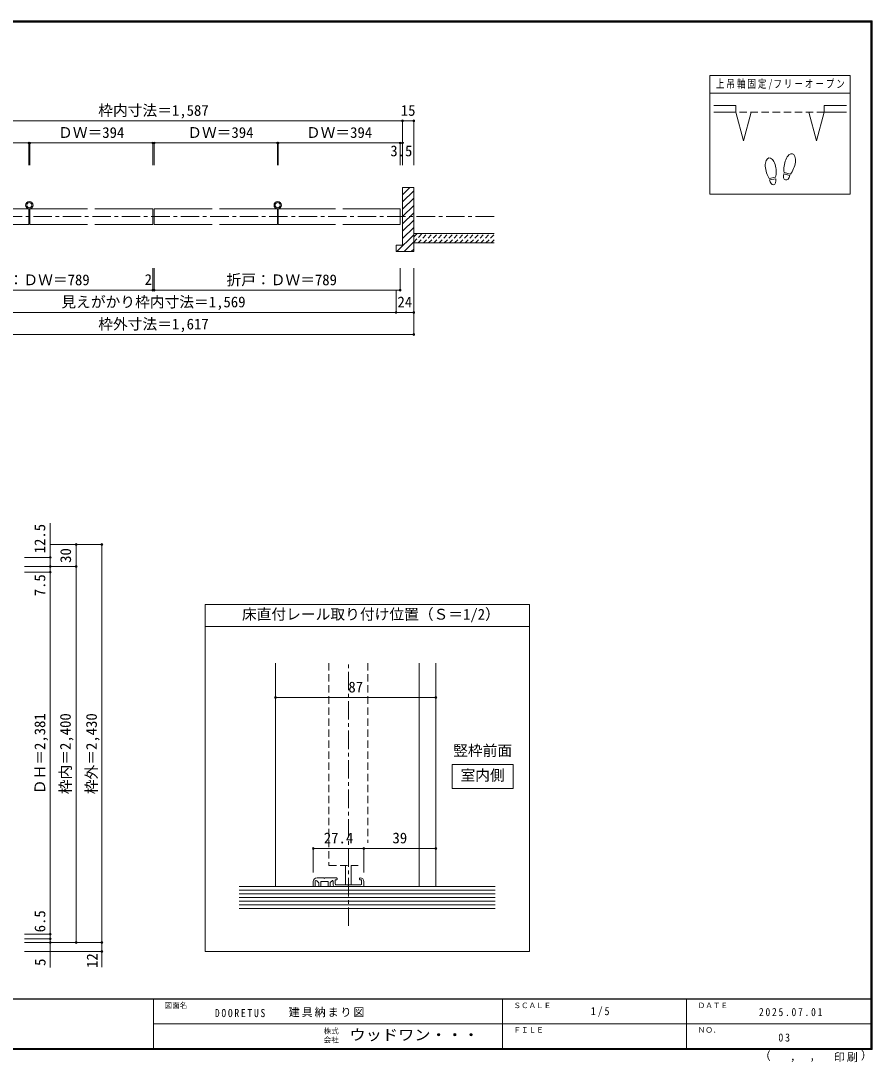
# Model space of a CAD drawing. Units: millimetres at full size, sheet at 1:5, with parts at other scales. Extents: x -973 to 977, y -718 to 696.
# Drawn here: x -178 to 977, y -718 to 696 of the extents above; entities that cross this region are included whole.
import ezdxf
from ezdxf.enums import TextEntityAlignment as Align

# ---------------------------------------------------------------- set-up
doc = ezdxf.new("R2010")
doc.units = ezdxf.units.MM
doc.header["$LTSCALE"] = 5
doc.header["$PDMODE"] = 32
doc.header["$PDSIZE"] = 2.5
for name, pattern in [('CHAIN1', [8, 5, -1, 1, -1]), ('DASHED1', [1.8, 1.2, -0.6]), ('DASHED2', [3, 2, -1])]:
    doc.linetypes.add(name, pattern=pattern)
for name, color, linetype, lineweight in [('0-0_補助線', 7, 'Continuous', 9), ('0-1_通り芯', 4, 'CHAIN1', 9), ('0-3_仕上げ', 2, 'Continuous', 9), ('0-4_枠', 7, 'Continuous', 9), ('0-6_扉', 6, 'Continuous', 9), ('0-7_金物', 7, 'Continuous', 9), ('0-8_戸当り', 3, 'Continuous', 9), ('0-A_文字', 3, 'Continuous', 9), ('0-B_寸法', 7, 'Continuous', 9), ('0-C_ハッチ', 4, 'DASHED1', 9), ('1-1_通り芯', 4, 'CHAIN1', 9), ('1-3_仕上げ', 7, 'Continuous', 9), ('1-4_枠', 7, 'Continuous', 9), ('1-6_扉', 7, 'DASHED2', 9), ('1-7_金物', 7, 'Continuous', 9), ('1-A_文字', 7, 'Continuous', 9), ('1-B_寸法', 4, 'Continuous', 9), ('F-1_枠', 6, 'Continuous', 9)]:
    doc.layers.add(name, color=color, linetype=linetype, lineweight=lineweight)
doc.layers.add('F-0_補助線', color=7, linetype='Continuous')
doc.layers.add('F-A_文字', color=7, linetype='Continuous')
doc.styles.add('ＭＳ ゴシック', font='')
doc.styles.get('ＭＳ ゴシック').set_extended_font_data('MS Gothic')

msp = doc.modelspace()

# ---------------------------------------------------------------- linework, layer by layer
at = {"layer": '0-0_補助線', "color": 4}
for p, q in [((-138.347, -45), (-138.347, 14.02)), ((-103.347, -45), (-103.347, -15)), ((-103.347, -555.5), (-103.347, -45)), ((-138.347, -589.111), (-138.347, -550.5))]:
    msp.add_line(p, q, dxfattribs=at)
at = {"layer": '0-1_通り芯'}
msp.add_line((463.653, 430), (-460.347, 430), dxfattribs=at)
at = {"layer": '0-3_仕上げ'}
for p, q in [((354.653, 407), (463.653, 407)), ((354.653, 394.5), (463.653, 394.5))]:
    msp.add_line(p, q, dxfattribs=at)
at = {"layer": '0-4_枠', "color": 3}
for p, q in [((339.653, 391.5), (339.653, 469.5)), ((354.653, 469.5), (339.653, 469.5)), ((330.653, 391.5), (339.653, 391.5)), ((330.653, 391.5), (330.653, 382.5))]:
    msp.add_line(p, q, dxfattribs=at)
at = {"layer": '0-4_枠', "color": 4}
for p, q in [((339.653, 459.819), (349.334, 469.5)), ((339.653, 449.92), (354.653, 464.92)), ((339.653, 440.02), (354.653, 455.02)), ((339.653, 430.121), (354.653, 445.121)), ((339.653, 420.221), (354.653, 435.221)), ((339.653, 410.322), (354.653, 425.322)), ((339.653, 400.422), (354.653, 415.422)), ((331.63, 382.5), (354.653, 405.523)), ((330.653, 391.422), (330.731, 391.5)), ((341.53, 382.5), (354.653, 395.623)), ((351.429, 382.5), (354.653, 385.724))]:
    msp.add_line(p, q, dxfattribs=at)
at = {"layer": '0-4_枠', "color": 3}
msp.add_lwpolyline([(330.653, 382.5), (354.653, 382.5), (354.653, 469.5)], dxfattribs=at)
at = {"layer": '0-6_扉'}
for p, q in [((-245.097, 440.5), (-167.347, 440.5)), ((-167.347, 440.5), (-167.347, 419.5)), ((-166.347, 440.5), (-87.847, 440.5)), ((-166.347, 440.5), (-166.347, 419.5)), ((-77.847, 440.5), (0.653, 440.5)), ((0.653, 440.5), (0.653, 419.5)), ((2.653, 440.5), (81.153, 440.5)), ((2.653, 440.5), (2.653, 419.5)), ((91.153, 440.5), (169.653, 440.5)), ((169.653, 440.5), (169.653, 419.5)), ((170.653, 440.5), (248.403, 440.5)), ((170.653, 440.5), (170.653, 419.5)), ((258.403, 440.5), (336.153, 440.5)), ((336.153, 440.5), (336.153, 419.5)), ((336.153, 440.5), (336.153, 419.5)), ((-245.097, 419.5), (-167.347, 419.5)), ((-166.347, 419.5), (-87.847, 419.5)), ((-77.847, 419.5), (0.653, 419.5)), ((2.653, 419.5), (81.153, 419.5)), ((91.153, 419.5), (169.653, 419.5)), ((170.653, 419.5), (248.403, 419.5)), ((258.403, 419.5), (336.153, 419.5))]:
    msp.add_line(p, q, dxfattribs=at)
at = {"layer": '0-7_金物'}
for centre, radius in [((-166.847, 445.583), 5), ((-166.847, 445.583), 3.5), ((170.153, 445.583), 5), ((170.153, 445.583), 3.5)]:
    msp.add_circle(centre, radius, dxfattribs=at)
at = {"layer": '0-8_戸当り', "color": 2}
for p, q in [((791.639, 580.751), (761.639, 580.751)), ((791.639, 580.751), (791.639, 571.751)), ((911.639, 580.751), (911.639, 571.751)), ((911.639, 580.751), (941.639, 580.751)), ((791.639, 571.751), (761.639, 571.751)), ((801.992, 533.114), (791.639, 571.751)), ((801.992, 533.114), (812.345, 571.751)), ((890.934, 571.751), (901.287, 533.114)), ((911.639, 571.751), (901.287, 533.114)), ((911.639, 571.751), (941.639, 571.751))]:
    msp.add_line(p, q, dxfattribs=at)
at = {"layer": '0-8_戸当り', "color": 7, "linetype": 'DASHED2'}
msp.add_line((911.639, 571.751), (791.639, 571.751), dxfattribs=at)
at = {"layer": '0-8_戸当り'}
for p, q in [((845.664, 483.378), (837.018, 481.853)), ((846.029, 481.31), (837.383, 479.785)), ((865.132, 485.706), (856.651, 487.978)), ((865.675, 487.735), (857.195, 490.007))]:
    msp.add_line(p, q, dxfattribs=at)
for centre, major_axis, ratio, start_param, end_param in [((839.003, 495.877), (-2.445, 13.867), 0.5, 4.34059143, 8.22577918), ((864.92, 501.878), (3.644, 13.601), 0.5, 4.34059143, 8.22577918), ((864.816, 501.489), (4.416, 16.48), 0.4, 1.85063327, 2.44287679), ((864.816, 501.489), (4.416, 16.48), 0.4, 3.84030852, 4.43255203), ((839.073, 495.481), (-2.963, 16.802), 0.4, 1.85063327, 2.44287679), ((841.706, 480.548), (-1.27, 7.205), 0.6, 1.57079633, 4.71238898), ((839.073, 495.481), (-2.963, 16.802), 0.4, 3.84030852, 4.43255203), ((860.892, 486.842), (1.894, 7.067), 0.6, 1.57079633, 4.71238898)]:
    msp.add_ellipse(centre, major_axis=major_axis, ratio=ratio, start_param=start_param, end_param=end_param, dxfattribs=at)
at = {"layer": '0-A_文字'}
for p, q in [((756.639, 621.667), (756.639, 460.667)), ((946.639, 621.667), (756.639, 621.667)), ((946.639, 597.667), (756.639, 597.667)), ((511.653, -96.475), (511.653, -567.5)), ((71.653, -126.475), (511.653, -126.475)), ((71.653, -567.5), (511.653, -567.5))]:
    msp.add_line(p, q, dxfattribs=at)
for points in [[(946.639, 621.667), (946.639, 460.667), (756.639, 460.667)], [(71.653, -567.5), (71.653, -96.475), (511.653, -96.475)]]:
    msp.add_lwpolyline(points, dxfattribs=at)
at = {"layer": '0-B_寸法', "color": 4}
for p, q in [((-336.347, 560), (339.653, 560)), ((339.653, 560), (339.653, 500)), ((339.653, 560), (354.653, 560)), ((354.653, 560), (354.653, 500)), ((-166.347, 530), (-166.347, 500)), ((-166.347, 530), (0.653, 530)), ((0.653, 530), (0.653, 500)), ((2.653, 530), (2.653, 500)), ((2.653, 530), (169.653, 530)), ((169.653, 530), (169.653, 500)), ((170.653, 530), (170.653, 500)), ((170.653, 530), (336.153, 530)), ((336.153, 530), (336.153, 500)), ((336.153, 530), (339.653, 530)), ((0.653, 330), (0.653, 360)), ((2.653, 330), (2.653, 360)), ((336.153, 330), (336.153, 360)), ((354.653, 270), (354.653, 360)), ((336.153, 330), (-332.847, 330)), ((330.653, 300), (330.653, 330)), ((-327.347, 300), (330.653, 300)), ((330.653, 300), (354.653, 300)), ((-351.347, 270), (354.653, 270)), ((-138.347, -15), (-103.347, -15)), ((-103.347, -15), (-68.347, -15)), ((-68.347, -588.7), (-68.347, -15)), ((-173.347, -32.5), (-138.347, -32.5)), ((-173.347, -45), (-138.347, -45)), ((-173.347, -45), (-103.347, -45)), ((-173.347, -52.5), (-138.347, -52.5)), ((-138.347, -550.5), (-138.347, -45)), ((-138.347, -45), (-103.347, -45)), ((-173.347, -544), (-138.347, -544)), ((-173.347, -550.5), (-138.347, -550.5)), ((-173.347, -555.5), (-68.347, -555.5)), ((-173.347, -567.5), (-68.347, -567.5))]:
    msp.add_line(p, q, dxfattribs=at)
msp.add_lwpolyline([(-332.847, 530), (-167.347, 530), (-167.347, 500)], dxfattribs=at)
at = {"layer": '0-B_寸法'}
for p in [(339.653, 560), (354.653, 560), (-167.347, 530), (-166.347, 530), (0.653, 530), (2.653, 530), (169.653, 530), (170.653, 530), (336.153, 530), (339.653, 530), (0.653, 330), (2.653, 330), (336.153, 330), (330.653, 300), (354.653, 300), (354.653, 270), (-103.347, -15), (-103.347, -15), (-68.347, -15), (-138.347, -32.5), (-138.347, -45), (-138.347, -52.5), (-103.347, -45), (-103.347, -45), (-138.347, -544), (-138.347, -550.5), (-138.347, -555.5), (-103.347, -555.5), (-68.347, -555.5), (-68.347, -567.5)]:
    msp.add_point(p, dxfattribs=at)
at = {"layer": '0-C_ハッチ'}
for p, q in [((354.653, 402.582), (359.07, 407)), ((354.653, 395.511), (366.142, 407)), ((360.713, 394.5), (373.213, 407)), ((367.784, 394.5), (380.284, 407)), ((374.855, 394.5), (387.355, 407)), ((381.926, 394.5), (394.426, 407)), ((388.997, 394.5), (401.497, 407)), ((396.068, 394.5), (408.568, 407)), ((403.139, 394.5), (415.639, 407)), ((410.21, 394.5), (422.71, 407)), ((417.281, 394.5), (429.781, 407)), ((424.352, 394.5), (436.852, 407)), ((431.423, 394.5), (443.923, 407)), ((438.494, 394.5), (450.994, 407)), ((445.565, 394.5), (458.065, 407)), ((452.636, 394.5), (463.653, 405.516)), ((459.708, 394.5), (463.653, 398.445))]:
    msp.add_line(p, q, dxfattribs=at)
at = {"layer": '1-1_通り芯'}
msp.add_line((265.982, -532.789), (265.982, -176.167), dxfattribs=at)
at = {"layer": '1-3_仕上げ', "color": 2}
for p, q in [((465.403, -479.417), (117.903, -479.417)), ((117.903, -509.417), (465.403, -509.417))]:
    msp.add_line(p, q, dxfattribs=at)
at = {"layer": '1-3_仕上げ'}
for p, q in [((117.903, -484.417), (465.403, -484.417)), ((117.903, -489.417), (465.403, -489.417)), ((117.903, -494.417), (465.403, -494.417)), ((117.903, -499.417), (465.403, -499.417)), ((117.903, -504.417), (465.403, -504.417))]:
    msp.add_line(p, q, dxfattribs=at)
at = {"layer": '1-4_枠', "color": 3}
for p, q in [((167.232, -479.417), (167.232, -176.167)), ((362.232, -479.417), (362.232, -176.167)), ((384.732, -479.417), (384.732, -176.167))]:
    msp.add_line(p, q, dxfattribs=at)
at = {"layer": '1-4_枠'}
for p, q in [((218.482, -479.417), (218.482, -472.667)), ((218.482, -479.417), (220.982, -479.417)), ((220.982, -479.417), (220.982, -472.56)), ((223.482, -467.667), (232.732, -467.667)), ((225.732, -479.417), (228.482, -479.417)), ((228.482, -479.417), (228.482, -472.917)), ((228.732, -472.667), (238.232, -472.667)), ((233.482, -468.417), (232.732, -467.667)), ((233.482, -468.417), (234.232, -467.667)), ((249.982, -467.667), (234.232, -467.667)), ((238.482, -479.417), (238.482, -472.917)), ((238.482, -479.417), (241.232, -479.417)), ((241.232, -479.417), (241.232, -474.603)), ((241.452, -474.073), (243.952, -471.573)), ((245.232, -472.103), (245.232, -476.917)), ((247.732, -479.417), (286.982, -479.417)), ((247.982, -470.917), (247.982, -475.917)), ((250.232, -470.167), (248.732, -470.167)), ((249.232, -477.167), (265.232, -477.167)), ((250.732, -468.417), (250.732, -469.667)), ((265.982, -477.917), (265.232, -477.167)), ((281.232, -468.417), (281.232, -469.667)), ((281.732, -470.167), (283.232, -470.167)), ((283.982, -470.917), (283.982, -475.917)), ((286.982, -472.667), (286.982, -479.417))]:
    msp.add_line(p, q, dxfattribs=at)
for points in [[(225.732, -479.417), (225.732, -474.292), (223.116, -471.676)], [(265.982, -477.917), (266.732, -477.167), (282.732, -477.167)]]:
    msp.add_lwpolyline(points, dxfattribs=at)
for centre, radius, start, end in [((223.482, -472.667), 5, 90, 180), ((222.232, -472.56), 1.25, 45, 180), ((228.732, -472.917), 0.25, 90, 180), ((238.232, -472.917), 0.25, 0, 90), ((241.982, -474.603), 0.75, 135, 180), ((244.482, -472.103), 0.75, 360, 135), ((247.732, -476.917), 2.5, 180, 270), ((248.732, -470.917), 0.75, 90, 180), ((249.232, -475.917), 1.25, 180, 270), ((249.982, -468.417), 0.75, 360, 90), ((250.232, -469.667), 0.5, 270, 360), ((281.982, -468.417), 0.75, 90, 180), ((281.732, -469.667), 0.5, 180, 270), ((281.982, -472.667), 5, 360, 90), ((282.732, -475.917), 1.25, 270, 0), ((283.232, -470.917), 0.75, 0, 90)]:
    msp.add_arc(centre, radius, start, end, dxfattribs=at)
at = {"layer": '1-6_扉'}
for p, q in [((239.732, -176.167), (239.732, -450.667)), ((292.232, -176.167), (292.232, -420.167)), ((239.732, -450.667), (279.482, -450.667))]:
    msp.add_line(p, q, dxfattribs=at)
at = {"layer": '1-7_金物'}
for p, q in [((262.232, -450.773), (262.232, -477.167)), ((269.732, -450.773), (269.732, -477.167)), ((269.732, -477.167), (262.232, -477.167))]:
    msp.add_line(p, q, dxfattribs=at)
at = {"layer": '1-A_文字'}
msp.add_lwpolyline([(406.896, -313.861), (489.489, -313.861), (489.489, -346.241), (406.896, -346.241)], close=True, dxfattribs=at)
at = {"layer": '1-B_寸法'}
for p, q in [((167.232, -222.779), (167.232, -191.167)), ((384.732, -222.779), (384.732, -191.167)), ((167.232, -222.779), (384.732, -222.779)), ((218.482, -427.667), (286.982, -427.667)), ((218.482, -427.667), (218.482, -460.167)), ((286.982, -427.667), (286.982, -460.167)), ((286.982, -427.667), (384.732, -427.667)), ((362.232, -427.667), (362.232, -460.167)), ((384.732, -427.667), (384.732, -460.167))]:
    msp.add_line(p, q, dxfattribs=at)
at = {"layer": '1-B_寸法', "color": 7}
for p in [(167.232, -222.779), (384.732, -222.779), (218.482, -427.667), (286.982, -427.667), (384.732, -427.667)]:
    msp.add_point(p, dxfattribs=at)
at = {"layer": 'F-1_枠'}
for p, q in [((-973.347, 695.833), (976.653, 695.833)), ((-973.347, 695), (976.653, 695)), ((-973.347, 694.167), (976.653, 694.167)), ((974.986, 695.833), (974.986, -700.833)), ((975.82, 695.833), (975.82, -700.833)), ((976.653, 695.833), (976.653, -700.833)), ((976.653, -631.667), (-973.347, -631.667)), ((976.653, -632.5), (-973.347, -632.5)), ((1.653, -632.5), (1.653, -699.167)), ((474.986, -632.5), (474.986, -699.167)), ((724.986, -632.5), (724.986, -699.167)), ((1.653, -665.833), (974.986, -665.834)), ((976.653, -699.167), (-973.347, -699.167)), ((976.653, -700), (-973.347, -700)), ((976.653, -700.833), (-973.347, -700.833))]:
    msp.add_line(p, q, dxfattribs=at)

# ---------------------------------------------------------------- texts
at = {"layer": '0-0_補助線', "style": 'ＭＳ ゴシック'}
for s, p in [('12.5', (-140.847, -27.027)), ('30', (-105.847, -40))]:
    msp.add_text(s, height=14.66, rotation=90, dxfattribs=at).set_placement(p, align=Align.BOTTOM_LEFT)
at = {"layer": '0-A_文字', "color": 7, "style": 'ＭＳ ゴシック'}
msp.add_text('床直付レール取り付け位置（Ｓ＝1/2）', height=14.66, dxfattribs=at).set_placement((121.653, -121.475), align=Align.BOTTOM_LEFT)
at = {"layer": '0-A_文字', "color": 7, "insert": (764.764, 602.167), "char_height": 11, "attachment_point": 7, "style": 'ＭＳ ゴシック'}
msp.add_mtext('\\T1.23;\\W0.75;上吊軸固定/フリーオープン', dxfattribs=at)
at = {"layer": '0-B_寸法', "style": 'ＭＳ ゴシック'}
for s, p in [('枠内寸法＝1,587', (-73.347, 562.5)), ('15', (337.153, 562.5)), ('ＤＷ＝394', (-127.847, 532.5)), ('ＤＷ＝394', (47.403, 532.5)), ('ＤＷ＝394', (208.403, 532.5)), ('3.5', (322.903, 507.5)), ('折戸：ＤＷ＝789', (-234.847, 332.5)), ('折戸：ＤＷ＝789', (100.653, 332.5)), ('2', (-10.345, 332.951)), ('見えがかり枠内寸法＝1,569', (-123.347, 302.5)), ('24', (332.653, 302.5)), ('枠外寸法＝1,617', (-73.347, 272.5))]:
    msp.add_text(s, height=14.66, dxfattribs=at).set_placement(p, align=Align.BOTTOM_LEFT)
for s, p in [('7.5', (-140.752, -85.38)), ('ＤＨ＝2,381', (-140.847, -354)), ('枠内＝2,400', (-106.207, -354)), ('枠外＝2,430', (-70.847, -354)), ('6.5', (-140.758, -541.558)), ('5', (-140.451, -587.132)), ('12', (-69.938, -589.858))]:
    msp.add_text(s, height=14.66, rotation=90, dxfattribs=at).set_placement(p, align=Align.BOTTOM_LEFT)
at = {"layer": '1-A_文字', "style": 'ＭＳ ゴシック'}
for s, p in [('竪枠前面', (408.192, -306.499)), ('室内側', (418.192, -340.051))]:
    msp.add_text(s, height=14.66, dxfattribs=at).set_placement(p, align=Align.BOTTOM_LEFT)
at = {"layer": '1-B_寸法', "color": 7, "style": 'ＭＳ ゴシック'}
for s, p in [('87', (265.982, -220.279)), ('27.4', (232.732, -425.167)), ('39', (325.857, -425.167))]:
    msp.add_text(s, height=14.66, dxfattribs=at).set_placement(p, align=Align.BOTTOM_LEFT)
at = {"layer": 'F-0_補助線', "char_height": 11, "attachment_point": 7, "style": 'ＭＳ ゴシック'}
for s, insert in [('\\T1.39;\\W0.85;DOORETUS', (84.986, -656.798)), ('\\T1.17;建具納まり図', (185.035, -656.798))]:
    msp.add_mtext(s, dxfattribs=dict(at, insert=insert))
at = {"layer": 'F-A_文字', "style": 'ＭＳ ゴシック'}
for s, height, p in [('図面名', 7.331, (16.653, -646.667)), ('ＳＣＡＬＥ', 7.331, (489.986, -646.667)), ('ＤＡＴＥ', 7.331, (739.986, -646.667)), ('株式', 7.331, (232.486, -681.5)), ('ＦＩＬＥ', 7.331, (489.986, -680)), ('ＮＯ．', 7.331, (739.986, -680.001)), ('会社', 7.331, (232.486, -693.5)), ('（', 11, (823.992, -718.052)), ('）', 11, (961.387, -717.355)), (',', 11, (865.199, -718.052)), (',', 11, (891.686, -717.588))]:
    msp.add_text(s, height=height, dxfattribs=at).set_placement(p, align=Align.BOTTOM_LEFT)
at = {"layer": 'F-A_文字', "style": 'ＭＳ ゴシック', "width": 1.1}
msp.add_text('ウッドワン・・・', height=14.66, dxfattribs=at).set_placement((267.486, -692.5), align=Align.BOTTOM_LEFT)
at = {"layer": 'F-A_文字', "char_height": 11, "attachment_point": 7, "style": 'ＭＳ ゴシック'}
for s, insert in [('\\T1.38;\\W0.9;1/5', (594.986, -656.667)), ('\\T1.39;\\W0.85;2025.07.01', (823.111, -655.417)), ('\\T1.36;\\W0.9;03', (849.361, -690.001)), ('\\T1.17;印刷', (924.678, -717.82))]:
    msp.add_mtext(s, dxfattribs=dict(at, insert=insert))

doc.saveas('drawing.dxf')
